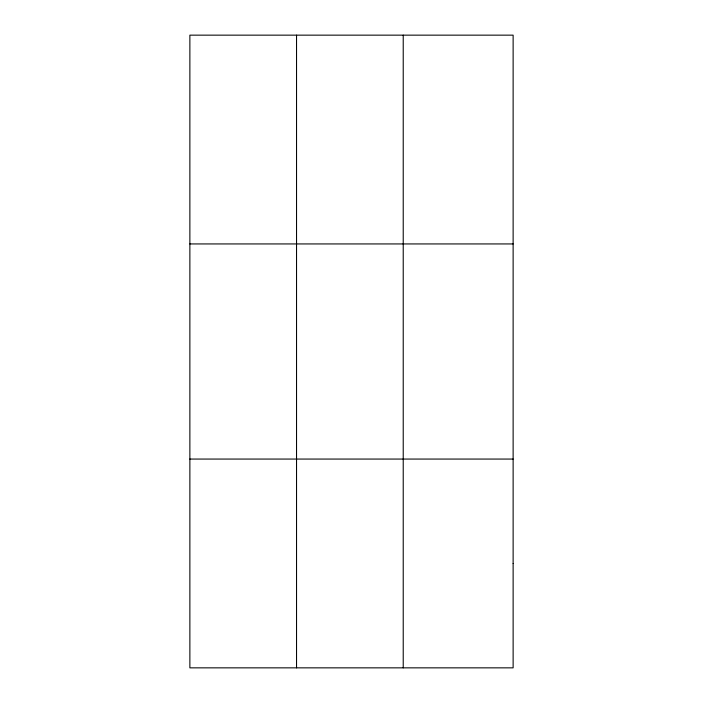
<?xml version="1.0" encoding="UTF-8"?>
<svg xmlns="http://www.w3.org/2000/svg" width="703" height="703" viewBox="0 0 703 703"><rect width="100%" height="100%" fill="white"/><g stroke="black" fill="none" stroke-linecap="round" stroke-linejoin="round"><path stroke-width="1.05" d="M296.543 667.85L296.543 35.15M403.223 667.85L403.223 35.15M189.872 243.941L513.128 243.941M189.872 459.059L513.128 459.059M513.128 563.455L513.128 667.85L189.872 667.85L189.872 35.15L513.128 35.15L513.128 563.455"/></g></svg>
